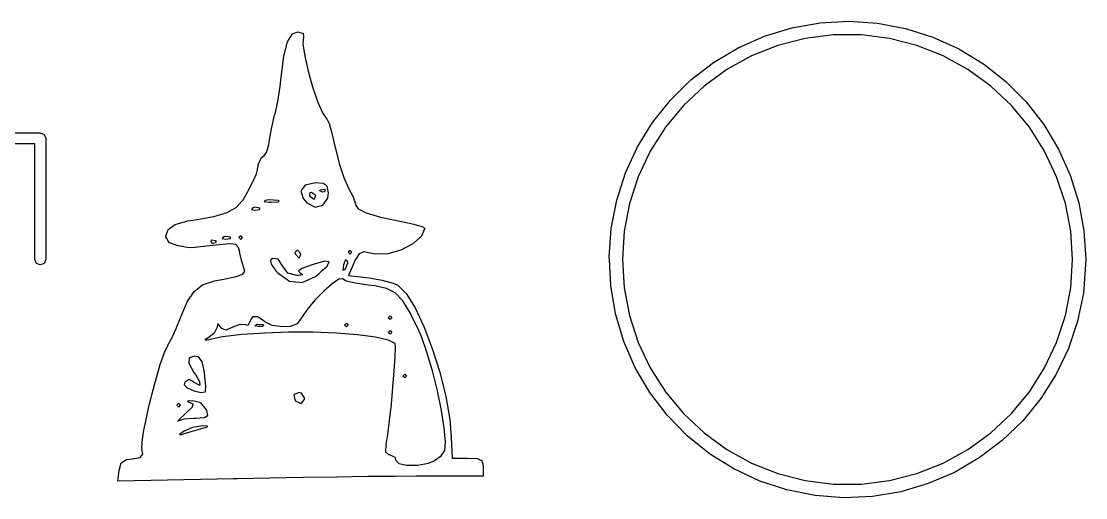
# Model space of a CAD drawing. Extents: x 83 to 117, y -104 to -70.4.
# Drawn here: x 104.93 to 116.61, y -75.61 to -70.39 of the extents above; entities that cross this region are included whole.
import ezdxf

# ---------------------------------------------------------------- set-up
doc = ezdxf.new("R2010")
doc.units = 0
doc.layers.add('BLACK', color=7, linetype='CONTINUOUS')

msp = doc.modelspace()

# ---------------------------------------------------------------- linework, layer by layer
at = {"layer": 'BLACK', "linetype": 'CONTINUOUS'}
for p, q in [((113.39, -70.4573), (113.699, -70.4023)), ((113.699, -70.4023), (114.014, -70.385)), ((114.014, -70.385), (114.328, -70.4056)), ((114.328, -70.4056), (114.637, -70.4638)), ((107.854, -70.6102), (107.908, -70.5227)), ((107.908, -70.5227), (107.967, -70.5)), ((107.967, -70.5), (108.026, -70.5193)), ((108.029, -70.5506), (108.024, -70.6332)), ((108.026, -70.5193), (108.029, -70.5506)), ((112.801, -70.6763), (113.088, -70.549)), ((113.088, -70.549), (113.39, -70.4573)), ((113.845, -70.535), (113.537, -70.5739)), ((114.155, -70.535), (113.845, -70.535)), ((114.463, -70.5739), (114.155, -70.535)), ((114.637, -70.4638), (114.937, -70.5587)), ((114.937, -70.5587), (115.224, -70.689)), ((107.812, -70.7678), (107.854, -70.6102)), ((108.024, -70.6332), (108.043, -70.7677)), ((112.53, -70.8372), (112.801, -70.6763)), ((113.237, -70.651), (112.948, -70.7652)), ((113.537, -70.5739), (113.237, -70.651)), ((114.763, -70.651), (114.463, -70.5739)), ((115.052, -70.7652), (114.763, -70.651)), ((107.784, -71), (107.812, -70.7678)), ((108.043, -70.7677), (108.08, -70.9322)), ((112.948, -70.7652), (112.677, -70.9146)), ((115.323, -70.9146), (115.052, -70.7652)), ((115.224, -70.689), (115.492, -70.8527)), ((112.281, -71.0294), (112.53, -70.8372)), ((112.677, -70.9146), (112.426, -71.0969)), ((115.574, -71.0969), (115.323, -70.9146)), ((115.492, -70.8527), (115.74, -71.0475)), ((107.773, -71.101), (107.784, -71)), ((108.08, -70.9322), (108.129, -71.1054)), ((112.057, -71.2502), (112.281, -71.0294)), ((107.747, -71.2673), (107.773, -71.101)), ((108.129, -71.1054), (108.184, -71.2655)), ((112.426, -71.0969), (112.2, -71.3093)), ((115.8, -71.3093), (115.574, -71.0969)), ((115.74, -71.0475), (115.962, -71.2707)), ((108.184, -71.2655), (108.238, -71.3909)), ((111.861, -71.4964), (112.057, -71.2502)), ((107.717, -71.4), (107.747, -71.2673)), ((112.2, -71.3093), (112.002, -71.5482)), ((115.998, -71.5482), (115.8, -71.3093)), ((115.962, -71.2707), (116.155, -71.5188)), ((107.677, -71.5666), (107.713, -71.4154)), ((107.713, -71.4154), (107.717, -71.4)), ((108.238, -71.3909), (108.286, -71.4601)), ((108.286, -71.4601), (108.288, -71.4616)), ((108.288, -71.4616), (108.31, -71.5086)), ((111.695, -71.7643), (111.861, -71.4964)), ((103.81, -71.61), (105.14, -71.61)), ((105.14, -71.61), (105.182, -71.6276)), ((107.652, -71.71), (107.677, -71.5666)), ((108.31, -71.5086), (108.341, -71.6132)), ((108.341, -71.6132), (108.375, -71.7544)), ((112.002, -71.5482), (111.836, -71.8101)), ((116.164, -71.8101), (115.998, -71.5482)), ((116.155, -71.5188), (116.317, -71.7885)), ((105.08, -71.73), (103.81, -71.73)), ((105.08, -73), (105.08, -71.73)), ((105.182, -71.6276), (105.2, -71.67)), ((105.2, -71.67), (105.2, -73)), ((107.648, -71.7372), (107.652, -71.71)), ((107.598, -71.86), (107.624, -71.8247)), ((107.624, -71.8247), (107.648, -71.7372)), ((108.375, -71.7544), (108.38, -71.7806)), ((108.38, -71.7806), (108.422, -71.9471)), ((111.564, -72.0501), (111.695, -71.7643)), ((111.836, -71.8101), (111.704, -72.0908)), ((116.296, -72.0908), (116.164, -71.8101)), ((116.317, -71.7885), (116.446, -72.0757)), ((107.521, -72.0302), (107.536, -71.9496)), ((107.536, -71.9496), (107.57, -71.881)), ((107.57, -71.881), (107.598, -71.86)), ((108.422, -71.9471), (108.472, -72.1009)), ((107.476, -72.1413), (107.512, -72.0578)), ((107.512, -72.0578), (107.521, -72.0302)), ((111.467, -72.3497), (111.564, -72.0501)), ((116.446, -72.0757), (116.54, -72.3762)), ((107.424, -72.2452), (107.476, -72.1413)), ((108.049, -72.1836), (108.002, -72.2452)), ((108.161, -72.16), (108.049, -72.1836)), ((108.244, -72.165), (108.161, -72.16)), ((108.291, -72.1943), (108.244, -72.165)), ((108.304, -72.2663), (108.291, -72.1943)), ((108.472, -72.1009), (108.52, -72.2093)), ((111.704, -72.0908), (111.608, -72.3858)), ((116.392, -72.3858), (116.296, -72.0908)), ((107.366, -72.3447), (107.419, -72.2541)), ((107.419, -72.2541), (107.424, -72.2452)), ((108.002, -72.2452), (108.027, -72.3308)), ((108.1, -72.3), (108.103, -72.2631)), ((108.108, -72.312), (108.1, -72.3)), ((108.103, -72.2631), (108.118, -72.26)), ((108.142, -72.34), (108.108, -72.312)), ((108.118, -72.26), (108.158, -72.289)), ((108.16, -72.3), (108.146, -72.339)), ((108.158, -72.289), (108.16, -72.3)), ((108.207, -72.2454), (108.213, -72.2333)), ((108.24, -72.26), (108.207, -72.2454)), ((108.213, -72.2333), (108.261, -72.2285)), ((108.261, -72.2571), (108.24, -72.26)), ((108.261, -72.2285), (108.267, -72.2333)), ((108.267, -72.2333), (108.261, -72.2571)), ((108.297, -72.3283), (108.304, -72.2663)), ((108.52, -72.2093), (108.521, -72.2112)), ((108.521, -72.2112), (108.573, -72.3117)), ((108.573, -72.3117), (108.599, -72.3893)), ((107.251, -72.4504), (107.291, -72.4274)), ((107.291, -72.4274), (107.348, -72.364)), ((107.348, -72.364), (107.366, -72.3447)), ((107.472, -72.4327), (107.457, -72.4504)), ((107.496, -72.4263), (107.472, -72.4327)), ((107.549, -72.4358), (107.496, -72.4263)), ((107.61, -72.3524), (107.598, -72.364)), ((107.598, -72.364), (107.653, -72.3703)), ((107.649, -72.3462), (107.61, -72.3524)), ((107.75, -72.3524), (107.649, -72.3462)), ((107.653, -72.3703), (107.68, -72.3707)), ((107.68, -72.3707), (107.753, -72.3665)), ((107.761, -72.3562), (107.75, -72.3524)), ((107.753, -72.3665), (107.761, -72.3562)), ((108.027, -72.3308), (108.066, -72.3773)), ((108.066, -72.3773), (108.158, -72.4241)), ((108.146, -72.339), (108.142, -72.34)), ((108.158, -72.4241), (108.243, -72.404)), ((108.243, -72.404), (108.297, -72.3283)), ((108.599, -72.3893), (108.6, -72.3992)), ((108.6, -72.3992), (108.629, -72.4442)), ((111.407, -72.6587), (111.467, -72.3497)), ((111.608, -72.3858), (111.55, -72.6904)), ((116.45, -72.6904), (116.392, -72.3858)), ((116.54, -72.3762), (116.596, -72.6858)), ((106.84, -72.5637), (107.046, -72.5273)), ((107.046, -72.5273), (107.191, -72.4851)), ((107.191, -72.4851), (107.251, -72.4504)), ((107.457, -72.4504), (107.497, -72.4568)), ((107.497, -72.4568), (107.549, -72.4495)), ((107.549, -72.4495), (107.549, -72.4358)), ((108.629, -72.4442), (108.718, -72.4883)), ((108.718, -72.4883), (108.875, -72.5335)), ((108.875, -72.5335), (109.106, -72.5822)), ((106.543, -72.6694), (106.62, -72.6164)), ((106.62, -72.6164), (106.761, -72.5772)), ((106.761, -72.5772), (106.84, -72.5637)), ((109.106, -72.5822), (109.11, -72.5831)), ((109.11, -72.5831), (109.239, -72.6112)), ((109.239, -72.6112), (109.329, -72.638)), ((109.36, -72.6563), (109.324, -72.7453)), ((109.329, -72.638), (109.36, -72.6563)), ((111.385, -72.9726), (111.407, -72.6587)), ((106.52, -72.7424), (106.543, -72.6694)), ((106.52, -72.7503), (106.52, -72.7424)), ((106.531, -72.7704), (106.52, -72.7503)), ((106.543, -72.7933), (106.531, -72.7704)), ((107.152, -72.7527), (107.137, -72.7704)), ((107.137, -72.7704), (107.177, -72.7768)), ((107.176, -72.7463), (107.152, -72.7527)), ((107.229, -72.7558), (107.176, -72.7463)), ((107.177, -72.7768), (107.229, -72.7695)), ((107.229, -72.76), (107.229, -72.7558)), ((107.229, -72.7695), (107.229, -72.76)), ((107.34, -72.74), (107.32, -72.76)), ((107.32, -72.76), (107.34, -72.78)), ((107.36, -72.76), (107.34, -72.74)), ((107.34, -72.78), (107.36, -72.76)), ((109.324, -72.7453), (109.229, -72.8288)), ((111.55, -72.6904), (111.53, -73)), ((116.47, -73), (116.45, -72.6904)), ((116.596, -72.6858), (116.615, -73)), ((106.553, -72.8124), (106.543, -72.7933)), ((106.65, -72.8494), (106.553, -72.8124)), ((106.659, -72.8513), (106.65, -72.8494)), ((106.751, -72.8683), (106.659, -72.8513)), ((106.8, -72.8733), (106.751, -72.8683)), ((106.837, -72.8688), (106.8, -72.8733)), ((106.933, -72.8579), (106.837, -72.8688)), ((107.065, -72.8435), (106.933, -72.8579)), ((107.019, -72.7885), (107.013, -72.7933)), ((107.013, -72.7933), (107.019, -72.8171)), ((107.067, -72.7933), (107.019, -72.7885)), ((107.019, -72.8171), (107.04, -72.82)), ((107.04, -72.82), (107.073, -72.8054)), ((107.109, -72.8387), (107.065, -72.8435)), ((107.073, -72.8054), (107.067, -72.7933)), ((107.225, -72.8294), (107.109, -72.8387)), ((107.288, -72.8369), (107.225, -72.8294)), ((107.316, -72.8679), (107.288, -72.8369)), ((107.331, -72.9245), (107.316, -72.8679)), ((107.958, -72.9), (107.934, -72.9245)), ((107.969, -72.9015), (107.958, -72.9)), ((107.984, -72.92), (107.969, -72.9015)), ((108.54, -72.9), (108.52, -72.92)), ((108.56, -72.92), (108.54, -72.9)), ((109.099, -72.8963), (108.954, -72.9375)), ((109.229, -72.8288), (109.099, -72.8963)), ((105.098, -73.0424), (105.08, -73)), ((105.2, -73), (105.182, -73.0424)), ((107.332, -72.9286), (107.331, -72.9245)), ((107.35, -73.0072), (107.332, -72.9286)), ((107.353, -73.017), (107.35, -73.0072)), ((107.38, -73.1053), (107.353, -73.017)), ((107.691, -72.9878), (107.666, -73.0072)), ((107.666, -73.0072), (107.673, -73.0501)), ((107.75, -72.9947), (107.691, -72.9878)), ((107.807, -73.08), (107.75, -72.9947)), ((107.934, -72.9245), (107.94, -72.94)), ((107.94, -72.94), (107.976, -72.9782)), ((107.976, -72.9782), (107.982, -72.98)), ((107.982, -72.98), (108, -72.9491)), ((108, -72.94), (107.984, -72.92)), ((108, -72.9491), (108, -72.94)), ((108.491, -73.0052), (108.469, -73.0568)), ((108.512, -73.0145), (108.491, -73.0052)), ((108.515, -73.0401), (108.512, -73.0145)), ((108.52, -72.92), (108.54, -72.94)), ((108.54, -72.94), (108.56, -72.92)), ((108.594, -73.0112), (108.57, -73.0674)), ((108.639, -72.9379), (108.594, -73.0112)), ((108.693, -72.9175), (108.639, -72.9379)), ((108.781, -72.9345), (108.693, -72.9175)), ((108.816, -72.9418), (108.781, -72.9345)), ((108.954, -72.9375), (108.816, -72.9418)), ((111.387, -73), (111.385, -72.9726)), ((111.401, -73.287), (111.387, -73)), ((111.53, -73), (111.55, -73.3096)), ((116.45, -73.3096), (116.47, -73)), ((116.615, -73), (116.614, -73.0548)), ((105.14, -73.06), (105.098, -73.0424)), ((105.182, -73.0424), (105.14, -73.06)), ((107.364, -73.1602), (107.385, -73.1277)), ((107.385, -73.1277), (107.38, -73.1053)), ((107.673, -73.0501), (107.725, -73.1233)), ((107.725, -73.1233), (107.747, -73.1472)), ((107.859, -73.1506), (107.807, -73.08)), ((108.012, -73.0983), (107.974, -73.1284)), ((107.974, -73.1284), (107.994, -73.1472)), ((108.124, -73.0569), (108.012, -73.0983)), ((108.148, -73.0493), (108.124, -73.0569)), ((108.265, -73.0197), (108.148, -73.0493)), ((108.197, -73.1564), (108.238, -73.1185)), ((108.238, -73.1185), (108.288, -73.0716)), ((108.311, -73.0266), (108.265, -73.0197)), ((108.288, -73.0716), (108.311, -73.0266)), ((108.469, -73.0568), (108.46, -73.1185)), ((108.46, -73.1185), (108.485, -73.1111)), ((108.485, -73.1111), (108.487, -73.1093)), ((108.487, -73.1093), (108.515, -73.0401)), ((108.57, -73.0674), (108.524, -73.1748)), ((116.614, -73.0548), (116.589, -73.3685)), ((106.922, -73.2793), (107.053, -73.2351)), ((107.053, -73.2351), (107.154, -73.2148)), ((107.154, -73.2148), (107.292, -73.1869)), ((107.292, -73.1869), (107.364, -73.1602)), ((107.747, -73.1472), (107.877, -73.2393)), ((107.956, -73.1772), (107.859, -73.1506)), ((107.877, -73.2393), (108.015, -73.2519)), ((107.978, -73.1763), (107.956, -73.1772)), ((108.023, -73.1673), (107.978, -73.1763)), ((107.994, -73.1472), (108.023, -73.1673)), ((108.015, -73.2519), (108.161, -73.1848)), ((108.161, -73.1848), (108.197, -73.1564)), ((108.418, -73.2166), (108.344, -73.2668)), ((108.456, -73.2131), (108.418, -73.2166)), ((108.499, -73.2359), (108.456, -73.2131)), ((108.601, -73.2611), (108.499, -73.2359)), ((108.524, -73.1748), (108.752, -73.2016)), ((108.752, -73.2016), (108.894, -73.2257)), ((108.894, -73.2257), (109.014, -73.2588)), ((106.754, -73.4648), (106.829, -73.3502)), ((106.829, -73.3502), (106.922, -73.2793)), ((108.251, -73.3487), (108.154, -73.4476)), ((108.344, -73.2668), (108.251, -73.3487)), ((108.738, -73.2812), (108.601, -73.2611)), ((108.812, -73.2903), (108.738, -73.2812)), ((108.939, -73.3179), (108.812, -73.2903)), ((109.036, -73.3675), (108.939, -73.3179)), ((109.014, -73.2588), (109.064, -73.2812)), ((109.118, -73.4523), (109.036, -73.3675)), ((109.064, -73.2812), (109.156, -73.3737)), ((111.454, -73.5971), (111.401, -73.287)), ((111.55, -73.3096), (111.608, -73.6142)), ((116.392, -73.6142), (116.45, -73.3096)), ((116.589, -73.3685), (116.526, -73.6768)), ((106.679, -73.64), (106.754, -73.4648)), ((108.154, -73.4476), (108.07, -73.5484)), ((109.2, -73.5854), (109.118, -73.4523)), ((109.156, -73.3737), (109.254, -73.5306)), ((108.07, -73.5484), (108.016, -73.63)), ((109.296, -73.78), (109.2, -73.5854)), ((109.254, -73.5306), (109.351, -73.7368)), ((111.544, -73.8987), (111.454, -73.5971)), ((106.632, -73.7563), (106.679, -73.64)), ((107.088, -73.702), (107.081, -73.7393)), ((107.118, -73.7382), (107.088, -73.702)), ((107.332, -73.7148), (107.254, -73.7434)), ((107.396, -73.7176), (107.332, -73.7148)), ((107.419, -73.7229), (107.396, -73.7176)), ((107.44, -73.6824), (107.419, -73.7229)), ((107.468, -73.6284), (107.44, -73.6796)), ((107.44, -73.6796), (107.44, -73.6824)), ((107.53, -73.6284), (107.468, -73.6284)), ((107.494, -73.7271), (107.512, -73.7127)), ((107.512, -73.7127), (107.575, -73.7079)), ((107.6, -73.68), (107.53, -73.6284)), ((107.575, -73.7079), (107.589, -73.7158)), ((107.589, -73.7158), (107.577, -73.734)), ((107.605, -73.6853), (107.6, -73.68)), ((107.685, -73.7245), (107.605, -73.6853)), ((107.961, -73.7053), (107.882, -73.7359)), ((108.016, -73.63), (107.961, -73.7053)), ((108.48, -73.72), (108.5, -73.7)), ((108.5, -73.7), (108.52, -73.72)), ((108.96, -73.64), (108.98, -73.62)), ((108.98, -73.66), (108.96, -73.64)), ((108.98, -73.62), (109, -73.64)), ((109, -73.64), (108.98, -73.66)), ((111.608, -73.6142), (111.704, -73.9092)), ((116.296, -73.9092), (116.392, -73.6142)), ((116.526, -73.6768), (116.426, -73.9754)), ((106.579, -73.8722), (106.632, -73.7563)), ((107.048, -73.8097), (106.99, -73.8551)), ((107.081, -73.7439), (107.048, -73.8097)), ((107.081, -73.7393), (107.081, -73.7439)), ((107.133, -73.7589), (107.118, -73.7382)), ((107.177, -73.7753), (107.133, -73.7589)), ((107.14, -73.8462), (107.354, -73.82)), ((107.254, -73.7434), (107.177, -73.7753)), ((107.354, -73.82), (107.601, -73.803)), ((107.537, -73.7368), (107.494, -73.7271)), ((107.577, -73.734), (107.537, -73.7368)), ((107.601, -73.803), (107.865, -73.7949)), ((107.804, -73.74), (107.685, -73.7245)), ((107.882, -73.7359), (107.804, -73.74)), ((107.865, -73.7949), (108.133, -73.7956)), ((108.133, -73.7956), (108.39, -73.8048)), ((108.39, -73.8048), (108.623, -73.8222)), ((108.5, -73.74), (108.48, -73.72)), ((108.52, -73.72), (108.5, -73.74)), ((108.623, -73.8222), (108.818, -73.8476)), ((108.96, -73.8), (108.98, -73.78)), ((108.98, -73.82), (108.96, -73.8)), ((108.98, -73.78), (109, -73.8)), ((109, -73.8), (108.98, -73.82)), ((109.325, -73.8461), (109.296, -73.78)), ((109.351, -73.7368), (109.443, -73.9776)), ((106.503, -74.0196), (106.539, -73.9426)), ((106.539, -73.9426), (106.541, -73.94)), ((106.541, -73.94), (106.573, -73.8826)), ((106.573, -73.8826), (106.579, -73.8722)), ((106.99, -73.8551), (106.947, -73.8826)), ((106.947, -73.8826), (106.972, -73.8819)), ((106.972, -73.8819), (107.14, -73.8462)), ((108.818, -73.8476), (108.959, -73.8807)), ((108.959, -73.8807), (109.031, -73.9177)), ((109.031, -73.9177), (109.036, -73.9634)), ((109.385, -74.0187), (109.325, -73.8461)), ((111.67, -74.1872), (111.544, -73.8987)), ((111.704, -73.9092), (111.836, -74.1899)), ((116.164, -74.1899), (116.296, -73.9092)), ((106.458, -74.1532), (106.503, -74.0196)), ((106.838, -74.06), (106.773, -74.0785)), ((106.88, -74.0701), (106.838, -74.06)), ((106.917, -74.1229), (106.88, -74.0701)), ((109.036, -73.9634), (109.032, -74.0711)), ((109.445, -74.2233), (109.385, -74.0187)), ((109.443, -73.9776), (109.525, -74.2378)), ((116.426, -73.9754), (116.292, -74.2598)), ((106.408, -74.3242), (106.458, -74.1532)), ((106.773, -74.0785), (106.77, -74.1374)), ((106.77, -74.1374), (106.827, -74.2419)), ((106.942, -74.2375), (106.917, -74.1229)), ((109.032, -74.0711), (109.022, -74.223)), ((106.827, -74.2419), (106.843, -74.2638)), ((106.843, -74.2638), (106.887, -74.339)), ((106.948, -74.287), (106.942, -74.2375)), ((106.957, -74.3917), (106.948, -74.287)), ((109.022, -74.223), (109.008, -74.4017)), ((109.12, -74.28), (109.14, -74.26)), ((109.14, -74.3), (109.12, -74.28)), ((109.14, -74.26), (109.16, -74.28)), ((109.16, -74.28), (109.14, -74.3)), ((109.499, -74.4418), (109.445, -74.2233)), ((109.525, -74.2378), (109.59, -74.5026)), ((111.83, -74.4585), (111.67, -74.1872)), ((111.836, -74.1899), (112.002, -74.4518)), ((115.998, -74.4518), (116.164, -74.1899)), ((116.292, -74.2598), (116.124, -74.526)), ((106.366, -74.4844), (106.394, -74.3746)), ((106.394, -74.3746), (106.408, -74.3242)), ((106.728, -74.3471), (106.72, -74.3746)), ((106.72, -74.3746), (106.752, -74.4096)), ((106.773, -74.3185), (106.728, -74.3471)), ((106.752, -74.4096), (106.825, -74.4418)), ((106.82, -74.3393), (106.773, -74.3185)), ((106.828, -74.3508), (106.82, -74.3393)), ((106.885, -74.38), (106.828, -74.3508)), ((106.891, -74.3783), (106.885, -74.38)), ((106.887, -74.339), (106.891, -74.3783)), ((106.954, -74.4494), (106.957, -74.3917)), ((109.008, -74.4017), (108.99, -74.5895)), ((106.337, -74.6), (106.358, -74.5138)), ((106.358, -74.5138), (106.366, -74.4844)), ((106.825, -74.4418), (106.903, -74.4601)), ((106.903, -74.4601), (106.952, -74.4532)), ((106.952, -74.4532), (106.954, -74.4494)), ((107.98, -74.46), (107.925, -74.4844)), ((107.925, -74.4844), (107.935, -74.5397)), ((108.008, -74.467), (107.98, -74.46)), ((108.005, -74.5788), (108.039, -74.5372)), ((108.04, -74.52), (108.008, -74.467)), ((108.039, -74.5372), (108.04, -74.52)), ((109.543, -74.6562), (109.499, -74.4418)), ((109.59, -74.5026), (109.635, -74.757)), ((112.02, -74.7087), (111.83, -74.4585)), ((112.002, -74.4518), (112.2, -74.6907)), ((115.8, -74.6907), (115.998, -74.4518)), ((116.124, -74.526), (115.925, -74.77)), ((106.313, -74.7029), (106.337, -74.6)), ((106.66, -74.58), (106.64, -74.6)), ((106.64, -74.6), (106.66, -74.62)), ((106.68, -74.6), (106.66, -74.58)), ((106.66, -74.62), (106.68, -74.6)), ((106.807, -74.6192), (106.743, -74.6842)), ((106.816, -74.5528), (106.757, -74.5535)), ((106.757, -74.5535), (106.768, -74.5647)), ((106.768, -74.5647), (106.774, -74.5665)), ((106.774, -74.5665), (106.815, -74.5858)), ((106.815, -74.5858), (106.807, -74.6192)), ((106.902, -74.5743), (106.816, -74.5528)), ((106.964, -74.65), (106.902, -74.5743)), ((106.968, -74.6601), (106.964, -74.65)), ((107.935, -74.5397), (107.947, -74.5533)), ((107.947, -74.5533), (108.005, -74.5788)), ((108.99, -74.5895), (108.971, -74.7689)), ((106.298, -74.7741), (106.313, -74.7029)), ((106.67, -74.7526), (106.65, -74.7741)), ((106.65, -74.7741), (106.656, -74.77)), ((106.656, -74.77), (106.72, -74.7503)), ((106.732, -74.6937), (106.67, -74.7526)), ((106.72, -74.7503), (106.825, -74.7403)), ((106.743, -74.6842), (106.732, -74.6937)), ((106.825, -74.7403), (106.847, -74.74)), ((106.847, -74.74), (106.943, -74.7357)), ((106.943, -74.7357), (106.978, -74.7136)), ((106.978, -74.7136), (106.968, -74.6601)), ((108.971, -74.7689), (108.951, -74.9222)), ((109.574, -74.8486), (109.543, -74.6562)), ((109.635, -74.757), (109.652, -74.9547)), ((112.24, -74.9341), (112.02, -74.7087)), ((112.2, -74.6907), (112.426, -74.9031)), ((115.574, -74.9031), (115.8, -74.6907)), ((115.925, -74.77), (115.698, -74.9885)), ((106.27, -74.9211), (106.278, -74.8727)), ((106.278, -74.8727), (106.298, -74.7741)), ((106.72, -74.8842), (106.667, -74.9211)), ((106.7, -74.9178), (106.798, -74.8872)), ((106.81, -74.8447), (106.72, -74.8842)), ((106.798, -74.8872), (106.9, -74.8591)), ((106.92, -74.8255), (106.81, -74.8447)), ((106.9, -74.8591), (106.976, -74.8378)), ((106.977, -74.8286), (106.92, -74.8255)), ((106.976, -74.8378), (106.977, -74.8286)), ((109.588, -75.0009), (109.574, -74.8486)), ((106.256, -75.078), (106.257, -75.004)), ((106.257, -75.004), (106.27, -74.9211)), ((106.667, -74.9211), (106.685, -74.9227)), ((106.685, -74.9227), (106.7, -74.9178)), ((108.951, -74.9222), (108.933, -75.03)), ((109.581, -75.0953), (109.588, -75.0009)), ((109.652, -74.9547), (109.66, -75.1799)), ((112.485, -75.1316), (112.24, -74.9341)), ((112.426, -74.9031), (112.677, -75.0854)), ((115.323, -75.0854), (115.574, -74.9031)), ((115.698, -74.9885), (115.447, -75.1781)), ((106.265, -75.1351), (106.256, -75.078)), ((108.933, -75.03), (108.928, -75.1118)), ((108.928, -75.1118), (108.963, -75.1394)), ((109.541, -75.1545), (109.581, -75.0953)), ((112.677, -75.0854), (112.948, -75.2348)), ((115.052, -75.2348), (115.323, -75.0854)), ((106.007, -75.3165), (106.029, -75.2333)), ((106.029, -75.2333), (106.088, -75.1969)), ((106.088, -75.1969), (106.15, -75.1875)), ((106.15, -75.1875), (106.238, -75.1717)), ((106.238, -75.1717), (106.265, -75.1351)), ((108.963, -75.1394), (108.975, -75.14)), ((108.975, -75.14), (109.031, -75.17)), ((109.031, -75.17), (109.04, -75.2)), ((109.04, -75.2), (109.075, -75.2393)), ((109.279, -75.2577), (109.4, -75.235)), ((109.4, -75.235), (109.457, -75.2139)), ((109.457, -75.2139), (109.541, -75.1545)), ((109.66, -75.1799), (109.83, -75.1799)), ((109.83, -75.1799), (109.937, -75.1847)), ((109.937, -75.1847), (109.986, -75.2076)), ((109.986, -75.2076), (110, -75.2614)), ((112.752, -75.2981), (112.485, -75.1316)), ((112.948, -75.2348), (113.237, -75.349)), ((114.763, -75.349), (115.052, -75.2348)), ((115.447, -75.1781), (115.175, -75.3362)), ((105.993, -75.4331), (106.007, -75.3165)), ((109.075, -75.2393), (109.163, -75.2588)), ((109.163, -75.2588), (109.279, -75.2577)), ((110, -75.2614), (110, -75.28)), ((110, -75.28), (110, -75.38)), ((113.037, -75.4314), (112.752, -75.2981)), ((113.237, -75.349), (113.537, -75.4261)), ((114.463, -75.4261), (114.763, -75.349)), ((115.175, -75.3362), (114.886, -75.4604)), ((107.263, -75.4065), (105.993, -75.4331)), ((107.302, -75.4057), (107.263, -75.4065)), ((107.661, -75.3989), (107.302, -75.4057)), ((108.031, -75.3927), (107.661, -75.3989)), ((108.396, -75.3875), (108.031, -75.3927)), ((108.735, -75.3835), (108.396, -75.3875)), ((109.032, -75.3809), (108.735, -75.3835)), ((109.267, -75.38), (109.032, -75.3809)), ((110, -75.38), (109.267, -75.38)), ((113.336, -75.5294), (113.037, -75.4314)), ((113.537, -75.4261), (113.845, -75.465)), ((113.845, -75.465), (114.155, -75.465)), ((114.155, -75.465), (114.463, -75.4261)), ((114.886, -75.4604), (114.584, -75.549)), ((113.645, -75.5908), (113.336, -75.5294)), ((114.584, -75.549), (114.273, -75.6007)), ((113.959, -75.6147), (113.645, -75.5908)), ((114.273, -75.6007), (113.959, -75.6147))]:
    msp.add_line(p, q, dxfattribs=at)

doc.saveas('drawing.dxf')
